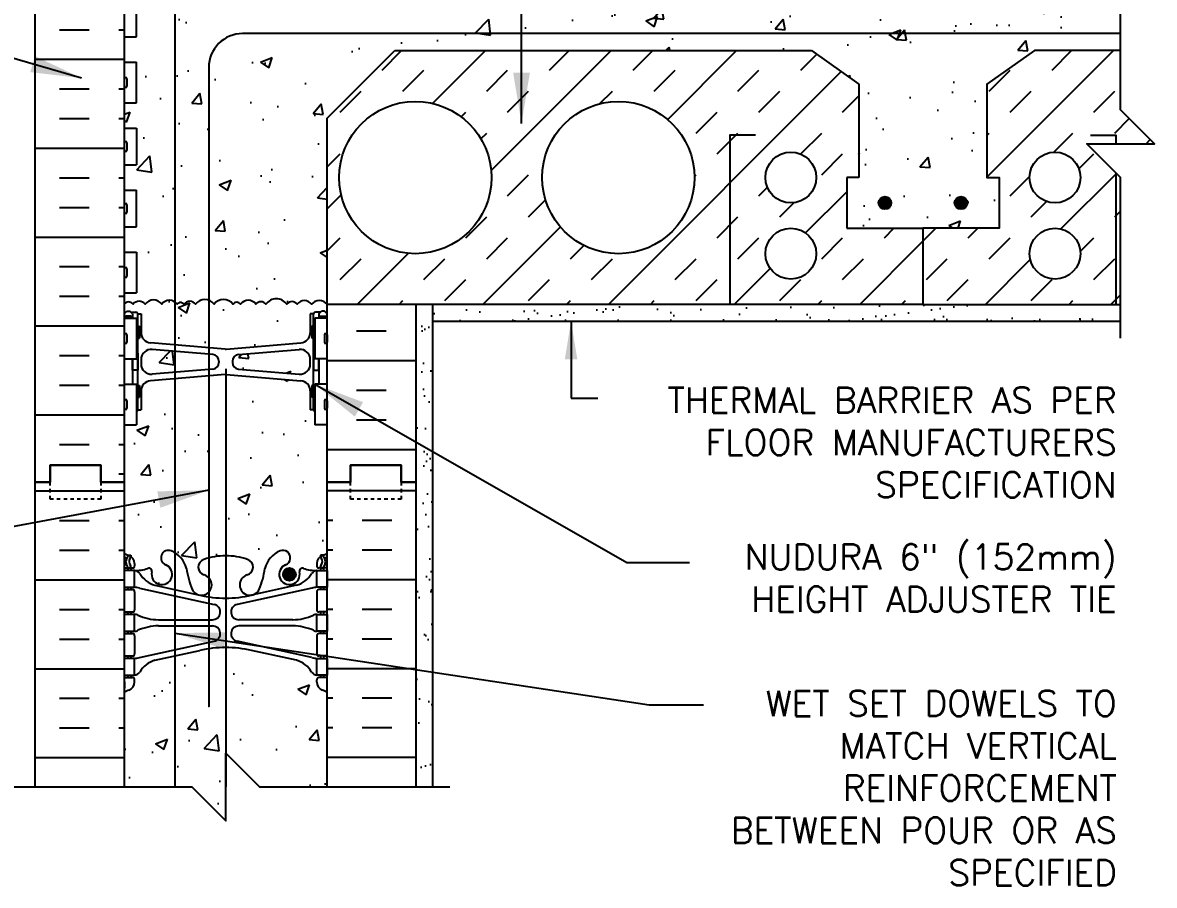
# Model space of a CAD drawing. Header units: inches. Extents: x 174.2 to 225.6, y 18.6 to 95.8.
# Drawn here: x 192.15 to 225.59, y 55.85 to 81.34 of the extents above; entities that cross this region are included whole.
import ezdxf

# ---------------------------------------------------------------- set-up
doc = ezdxf.new("R2010")
doc.units = ezdxf.units.IN
doc.header["$MEASUREMENT"] = 0
doc.linetypes.add('DASHED2', pattern=[0.375, 0.25, -0.125])
for name, color, linetype in [('HATCH', 12, 'Continuous'), ('line25', 2, 'Continuous'), ('LINE3', 3, 'Continuous'), ('LINE50', 5, 'Continuous'), ('LINE9', 9, 'Continuous'), ('TEXT', 4, 'Continuous'), ('Web_Edge', 9, 'Continuous')]:
    doc.layers.add(name, color=color, linetype=linetype)
doc.styles.add('DIM', font='romans.shx', dxfattribs={"width": 0.7})
doc.styles.add('ROMANS', font='romans.shx', dxfattribs={"height": 0.75})
doc.styles.get("Standard").update_dxf_attribs({"font": 'romans.shx', "height": 0.75})
doc.linetypes.add('STEEL', pattern='A,0.5,-0.2,["X",Standard,S=0.1,R=0,X=-0.1,Y=-0.05],-0.1', length=0.8)
doc.dimstyles.new('ext_12', dxfattribs={"dimscale": 12, "dimtxt": 0.09375, "dimasz": 0.09375, "dimexe": 0.09375, "dimexo": 0.0625, "dimgap": 0.0625, "dimtad": 1, "dimdec": 1, "dimzin": 3, "dimdsep": 46, "dimlunit": 4, "dimtxsty": 'DIM', "dimcen": 0.09, "dimdle": 0.09375, "dimclrt": 4, "dimadec": 0, "dimazin": 0, "dimtfac": 1, "dimtdec": 1, "dimtmove": 2, "dimatfit": 3, "dimfxl": 1, "dimfrac": 2, "dimtolj": 1, "dimtzin": 0, "dimarcsym": 0})
doc.dimstyles.new('ext_8', dxfattribs={"dimscale": 8, "dimtxt": 0.09375, "dimasz": 0.09375, "dimexe": 0.09375, "dimexo": 0.0625, "dimgap": 0.0625, "dimtad": 1, "dimdec": 1, "dimzin": 3, "dimdsep": 46, "dimlunit": 4, "dimtxsty": 'DIM', "dimcen": 0.09, "dimdle": 0.09375, "dimclrt": 4, "dimadec": 0, "dimazin": 0, "dimtfac": 1, "dimtdec": 1, "dimtmove": 2, "dimatfit": 3, "dimfxl": 1, "dimfrac": 2, "dimtolj": 1, "dimtzin": 0, "dimarcsym": 0})

msp = doc.modelspace()

# ---------------------------------------------------------------- hatches: boundary and pattern name
at = {"layer": 'HATCH'}
h = msp.add_hatch(dxfattribs=at)
h.set_pattern_fill('AR-CONC', color=256, scale=0.5)
h.paths.add_polyline_path([(224.589, 82.511), (201.146, 82.511, 0.48966), (200.68, 82.511, 0.520567), (200.261, 82.511, 0.520567), (199.955, 82.511, 0.520567), (199.333, 82.511, 0.520567), (199.042, 82.511, 0.520567), (198.587, 82.511, 0.520567), (198.36, 82.511, 0.520567), (197.804, 82.511, 0.520567), (197.258, 82.511, 0.520567), (196.913, 82.511, 0.520567), (196.712, 82.511, 0.520567), (196.257, 82.511, 0.520567), (195.766, 82.511, 0.520567), (195.411, 82.511, 0.540212), (195.146, 82.514), (195.146, 82.116), (195.511, 82.116), (195.511, 80.916), (195.146, 80.916), (195.146, 80.166), (195.511, 80.166), (195.511, 78.966), (195.146, 78.966), (195.146, 78.216), (195.511, 78.216), (195.511, 77.136), (195.146, 77.136), (195.146, 76.386), (195.511, 76.386), (195.511, 75.306), (195.146, 75.306), (195.146, 74.556), (195.511, 74.556), (195.511, 73.356), (195.146, 73.356), (195.146, 73.018, -0.540212), (195.411, 73.016, -0.520567), (195.766, 73.016, -0.520567), (196.257, 73.016, -0.520567), (196.712, 73.016, -0.520567), (196.913, 73.016, -0.520567), (197.258, 73.016, -0.520567), (197.804, 73.016, -0.520567), (198.36, 73.016, -0.520567), (198.587, 73.016, -0.520567), (199.042, 73.016, -0.520567), (199.333, 73.016, -0.520567), (199.955, 73.016, -0.520567), (200.261, 73.016, -0.520567), (200.68, 73.016, -0.48966), (201.146, 73.016), (201.146, 78.511), (203.146, 80.511), (215.456, 80.511), (216.86, 79.521), (216.86, 76.761), (216.5, 76.761), (216.5, 75.261), (218.75, 75.261), (221, 75.261), (221, 76.761), (220.632, 76.761), (220.64, 76.769), (220.64, 79.521), (222.044, 80.511), (224.589, 80.511)])
h.paths.add_polyline_path([(201.146, 94.761), (199.146, 94.761), (198.146, 95.761), (198.146, 93.761), (197.146, 94.761), (195.146, 94.761), (195.146, 91.98, 0.082415), (195.29, 91.901, -0.317837), (195.456, 91.665), (195.456, 91.598, -0.414214), (195.394, 91.535), (195.346, 91.535), (195.346, 91.465), (195.451, 91.465, -0.188973), (195.607, 91.37, 0.196323), (196.056, 91.024), (197.378, 90.734, 0.057795), (198.146, 90.644, 0.057795), (198.914, 90.734), (200.236, 91.024, 0.196323), (200.685, 91.37, -0.188973), (200.841, 91.465), (200.946, 91.465), (200.946, 91.535), (200.899, 91.535, -0.414214), (200.836, 91.598), (200.836, 91.665, -0.317837), (201.003, 91.901, 0.082415), (201.146, 91.98)])
h.paths.add_polyline_path([(201.146, 87.85, 0.064398), (201.036, 87.916), (200.946, 87.916), (200.946, 87.958, -0.249069), (200.836, 88.165), (200.836, 88.233, -0.414214), (200.899, 88.295), (200.946, 88.295), (200.946, 88.365), (200.841, 88.365, 0.10046), (200.448, 88.308, -0.601435), (200.328, 88.413, 2.182095), (199.918, 88.2, -1), (199.755, 87.791, -0.24438), (199.306, 88.312, 0.053157), (199.14, 88.926, 0.223253), (198.94, 89.091), (198.92, 89.095, 0.955472), (198.782, 88.502, -0.735593), (198.795, 88.044, -0.082755), (198.146, 87.936, -0.082755), (197.498, 88.044, -0.735593), (197.511, 88.502, 0.955472), (197.372, 89.095), (197.353, 89.091, 0.223253), (197.152, 88.926, 0.053157), (196.986, 88.312, -0.24438), (196.538, 87.791, -1), (196.375, 88.2, 2.182095), (195.965, 88.413, -0.601435), (195.845, 88.308, 0.10046), (195.451, 88.365), (195.346, 88.365), (195.346, 88.295), (195.394, 88.295, -0.414214), (195.456, 88.233), (195.456, 88.165, -0.249069), (195.346, 87.958), (195.346, 87.916), (195.256, 87.916, 0.064398), (195.146, 87.85), (195.146, 85.761), (195.146, 85.429), (195.226, 85.509), (195.316, 85.509), (195.346, 85.479), (195.496, 85.479, -0.414214), (195.546, 85.429), (195.646, 85.429), (195.646, 84.868, 0.390098), (195.921, 84.569), (198.13, 84.385, 0.04154), (198.163, 84.385), (200.371, 84.569, 0.390098), (200.646, 84.868), (200.646, 85.429), (200.746, 85.429, -0.414214), (200.796, 85.479), (200.946, 85.479), (200.976, 85.509), (201.066, 85.509), (201.146, 85.429), (201.146, 85.761)])
h.paths.add_polyline_path([(200.371, 83.449), (198.163, 83.633, 0.04154), (198.13, 83.633), (195.921, 83.449, 0.390098), (195.646, 83.15), (195.646, 82.596, -0.174031), (195.766, 82.511, -0.520567), (196.257, 82.511, -0.520567), (196.712, 82.511, -0.520567), (196.913, 82.511, -0.520567), (197.258, 82.511, -0.520567), (197.804, 82.511, -0.520567), (198.36, 82.511, -0.520567), (198.587, 82.511, -0.520567), (199.042, 82.511, -0.520567), (199.333, 82.511, -0.520567), (199.955, 82.511, -0.520567), (200.261, 82.511, -0.520567), (200.68, 82.511, -0.079672), (200.748, 82.575, -0.070491), (200.746, 82.589), (200.646, 82.589), (200.646, 83.15, 0.390098)])
h.paths.add_polyline_path([(200.646, 72.177), (200.646, 72.738), (200.746, 72.738, -0.414214), (200.796, 72.788), (200.946, 72.788), (200.976, 72.818), (201.066, 72.818), (201.146, 72.738), (201.146, 73.016, 0.48966), (200.68, 73.016, 0.520567), (200.261, 73.016, 0.520567), (199.955, 73.016, 0.520567), (199.333, 73.016, 0.520567), (199.042, 73.016, 0.520567), (198.587, 73.016, 0.520567), (198.36, 73.016, 0.520567), (197.804, 73.016, 0.520567), (197.258, 73.016, 0.520567), (196.913, 73.016, 0.520567), (196.712, 73.016, 0.520567), (196.257, 73.016, 0.520567), (195.766, 73.016, 0.520567), (195.411, 73.016, 0.540212), (195.146, 73.018), (195.146, 72.738), (195.226, 72.818), (195.316, 72.818), (195.346, 72.788), (195.496, 72.788, -0.414214), (195.546, 72.738), (195.646, 72.738), (195.646, 72.177, 0.390098), (195.921, 71.878), (198.13, 71.695, 0.04154), (198.163, 71.695), (200.371, 71.878, 0.390098)])
h.paths.add_polyline_path([(201.146, 69.456), (200.781, 69.456), (200.781, 69.85, -0.327813), (200.746, 69.898), (200.646, 69.898), (200.646, 70.459, 0.390098), (200.371, 70.758), (198.163, 70.942, 0.04154), (198.13, 70.942), (195.921, 70.758, 0.390098), (195.646, 70.459), (195.646, 69.898), (195.546, 69.898, -0.327813), (195.511, 69.85), (195.511, 69.456), (195.146, 69.456), (195.146, 67.761), (195.146, 65.672, 0.064398), (195.256, 65.606), (195.346, 65.606), (195.346, 65.565, -0.249069), (195.456, 65.357), (195.456, 65.29, -0.414214), (195.394, 65.227), (195.346, 65.227), (195.346, 65.157), (195.451, 65.157, 0.10046), (195.845, 65.215, -0.601435), (195.965, 65.11, 2.182095), (196.375, 65.323, -1), (196.538, 65.731, -0.24438), (196.986, 65.21, 0.053157), (197.152, 64.596, 0.223253), (197.353, 64.431), (197.372, 64.427, 0.955472), (197.511, 65.021, -0.735593), (197.498, 65.479, -0.082755), (198.146, 65.587, -0.082755), (198.795, 65.479, -0.735593), (198.782, 65.021, 0.955472), (198.92, 64.427), (198.94, 64.431, 0.223253), (199.14, 64.596, 0.053157), (199.306, 65.21, -0.24438), (199.755, 65.731, -1), (199.918, 65.323, 2.182095), (200.328, 65.11, -0.601435), (200.448, 65.215, 0.10046), (200.841, 65.157), (200.946, 65.157), (200.946, 65.227), (200.899, 65.227, -0.414214), (200.836, 65.29), (200.836, 65.357, -0.249069), (200.946, 65.565), (200.946, 65.606), (201.036, 65.606, 0.064398), (201.146, 65.672), (201.146, 67.761)])
h.paths.add_polyline_path([(201.146, 61.543, 0.082415), (201.003, 61.622, -0.317837), (200.836, 61.857), (200.836, 61.925, -0.414214), (200.899, 61.987), (200.946, 61.987), (200.946, 62.057), (200.841, 62.057, -0.188973), (200.685, 62.152, 0.196323), (200.236, 62.499), (198.914, 62.789, 0.057795), (198.146, 62.878, 0.057795), (197.378, 62.789), (196.056, 62.499, 0.196323), (195.607, 62.152, -0.188973), (195.451, 62.057), (195.346, 62.057), (195.346, 61.987), (195.394, 61.987, -0.414214), (195.456, 61.925), (195.456, 61.857, -0.317837), (195.29, 61.622, 0.082415), (195.146, 61.543), (195.146, 58.761), (197.146, 58.761), (198.146, 57.761), (198.146, 59.761), (199.146, 58.761), (201.146, 58.761)])
h.paths.add_polyline_path([(197.946, 71.301), (197.946, 71.336, 0.390098), (197.763, 71.535), (195.971, 71.684, 0.438748), (195.646, 71.385), (195.646, 71.251, 0.438748), (195.971, 70.952), (197.763, 71.101, 0.390098)])
h.paths.add_polyline_path([(200.646, 71.385, 0.438748), (200.321, 71.684), (198.53, 71.535, 0.390098), (198.346, 71.336), (198.346, 71.301, 0.390098), (198.53, 71.101), (200.321, 70.952, 0.438748), (200.646, 71.251)])
h = msp.add_hatch(dxfattribs=at)
h.set_pattern_fill('INSUL', color=256, scale=7, style=0)
h.set_pattern_definition([(0, (-2731.0153, -329.2482), (0, 2.625), []), (0, (-2731.0153, -328.3732), (0, 2.625), [0.875, -0.875]), (0, (-2731.0153, -327.4982), (0, 2.625), [0.875, -0.875])])
h.paths.add_polyline_path([(192.521, 67.761), (192.959, 67.761), (192.959, 68.261), (194.459, 68.261), (194.459, 67.761), (195.146, 67.761), (195.146, 85.761), (194.459, 85.761), (194.459, 86.261), (192.959, 86.261), (192.959, 85.761), (192.521, 85.761)])
h = msp.add_hatch(dxfattribs=at)
h.set_pattern_fill('INSUL', color=256, scale=7, style=0)
h.set_pattern_definition([(0, (6.0136, -59.8985), (0, 2.625), []), (0, (6.0136, -59.0235), (0, 2.625), [0.875, -0.875]), (0, (6.0136, -58.1485), (0, 2.625), [0.875, -0.875])])
h.paths.add_polyline_path([(203.771, 85.761), (203.334, 85.761), (203.334, 86.261), (201.834, 86.261), (201.834, 85.761), (201.146, 85.761), (201.146, 82.511), (203.771, 82.511)])
h.paths.add_polyline_path([(203.771, 73.011), (201.146, 73.011), (201.146, 67.761), (201.834, 67.761), (201.834, 68.261), (203.334, 68.261), (203.334, 67.761), (203.771, 67.761)])
h = msp.add_hatch(dxfattribs=at)
h.set_pattern_fill('AR-SAND', color=256, scale=0.5, style=0)
h.set_pattern_definition([(37.5, (6.0136, -59.8985), (-0.0314967, 0.963412), [0, -0.76, 0, -0.85, 0, -0.8125]), (7.5, (6.0136, -59.8985), (0.8848884, 1.411073), [0, -0.41, 0, -0.685, 0, -0.2625]), (327.5, (5.3986, -59.8985), (1.557071, 0.0028295), [0, -0.25, 0, -0.9, 0, -1.175]), (317.5, (5.3986, -59.8985), (1.503063, 0.438838), [0, -0.125, 0, -0.59, 0, -0.675])])
h.paths.add_polyline_path([(204.271, 73.011), (203.771, 73.011), (203.771, 67.761), (203.771, 58.761), (204.271, 58.761)])
h = msp.add_hatch(dxfattribs=at)
h.set_pattern_fill('AR-SAND', color=256, scale=0.5, style=0)
h.set_pattern_definition([(37.5, (1.2102, -1.12696), (-0.0314967, 0.963412), [0, -0.76, 0, -0.85, 0, -0.8125]), (7.5, (1.2102, -1.127), (0.8848884, 1.411073), [0, -0.41, 0, -0.685, 0, -0.2625]), (327.5, (0.5952, -1.127), (1.557071, 0.0028295), [0, -0.25, 0, -0.9, 0, -1.175]), (317.5, (0.5952, -1.127), (1.503063, 0.438838), [0, -0.125, 0, -0.59, 0, -0.675])])
h.paths.add_polyline_path([(204.271, 73.011), (204.271, 72.511), (224.589, 72.511), (224.589, 73.011), (218.75, 73.011)])
at = {"layer": 'LINE3'}
for points in [[(217.812, 76.011, 1), (217.437, 76.011, 1)], [(220.062, 76.011, 1), (219.687, 76.011, 1)], [(200.219, 65.039, 1), (199.844, 65.039, 1)]]:
    msp.add_hatch(color=256, dxfattribs=at).paths.add_polyline_path(points)

# ---------------------------------------------------------------- linework, layer by layer
at = {"layer": 'HATCH'}
for p, q in [((202.766, 79.932), (203.345, 80.511)), ((204.261, 78.952), (205.82, 80.511)), ((205.99, 76.969), (209.533, 80.511)), ((207.716, 79.932), (208.295, 80.511)), ((210.191, 79.932), (210.77, 80.511)), ((211.208, 78.475), (213.245, 80.511)), ((215.14, 79.932), (215.611, 80.402)), ((220.64, 76.769), (224.382, 80.511)), ((222.565, 79.932), (223.144, 80.511)), ((203.385, 79.313), (204.003, 79.932)), ((205.86, 79.313), (206.478, 79.932)), ((210.809, 79.313), (211.428, 79.932)), ((213.284, 79.313), (213.903, 79.932)), ((220.709, 79.313), (221.328, 79.932)), ((209.457, 73.011), (216.336, 79.89)), ((201.529, 78.694), (202.147, 79.313)), ((206.478, 78.694), (207.097, 79.313)), ((209.203, 78.944), (209.572, 79.313)), ((213.903, 78.694), (214.522, 79.313)), ((221.328, 78.694), (221.946, 79.313)), ((223.802, 78.694), (224.421, 79.313)), ((216.378, 78.694), (216.86, 79.176)), ((205.104, 78.558), (205.241, 78.694)), ((212.047, 78.076), (212.666, 78.694)), ((224.421, 78.076), (224.848, 78.502)), ((205.688, 77.904), (205.86, 78.076)), ((212.666, 77.457), (213.284, 78.076)), ((215.14, 77.457), (215.759, 78.076)), ((220.64, 78.006), (220.709, 78.076)), ((222.619, 77.511), (223.184, 78.076)), ((225.344, 77.761), (225.466, 77.884)), ((201.146, 77.075), (201.529, 77.457)), ((215.759, 76.838), (216.378, 77.457)), ((223.359, 77.013), (223.802, 77.457)), ((206.478, 76.22), (207.097, 76.838)), ((211.999, 76.791), (212.047, 76.838)), ((221.328, 76.22), (221.903, 76.795)), ((222.824, 75.241), (224.466, 76.884)), ((201.146, 75.837), (201.559, 76.25)), ((213.903, 76.22), (214.155, 76.472)), ((215.281, 75.123), (216.5, 76.341)), ((207.097, 75.601), (207.598, 76.102)), ((214.522, 75.601), (214.938, 76.017)), ((217.492, 76.15), (217.492, 76.15)), ((221.946, 75.601), (222.4, 76.055)), ((205.241, 74.982), (205.86, 75.601)), ((212.666, 74.982), (213.284, 75.601)), ((224.421, 75.601), (224.589, 75.768)), ((205.745, 73.011), (208.036, 75.303)), ((217.615, 74.982), (217.894, 75.261)), ((218.75, 74.879), (219.132, 75.261)), ((220.09, 74.982), (220.369, 75.261)), ((201.146, 74.6), (201.529, 74.982)), ((205.86, 74.363), (206.478, 74.982)), ((213.284, 74.363), (213.903, 74.982)), ((215.759, 74.363), (216.378, 74.982)), ((220.709, 74.363), (221.328, 74.982)), ((223.399, 74.579), (223.802, 74.982)), ((208.335, 74.363), (208.728, 74.757)), ((216.882, 73.011), (218.75, 74.879)), ((201.529, 73.745), (202.147, 74.363)), ((202.033, 73.011), (203.542, 74.521)), ((204.003, 73.745), (204.622, 74.363)), ((208.953, 73.745), (209.572, 74.363)), ((211.428, 73.745), (212.047, 74.363)), ((216.378, 73.745), (216.997, 74.363)), ((218.853, 73.745), (219.471, 74.363)), ((220.594, 73.011), (221.922, 74.34)), ((223.802, 73.745), (224.421, 74.363)), ((213.17, 73.011), (214.235, 74.077)), ((204.622, 73.126), (205.241, 73.745)), ((207.097, 73.126), (207.716, 73.745)), ((212.047, 73.126), (212.666, 73.745)), ((214.522, 73.126), (215.14, 73.745)), ((219.471, 73.126), (220.09, 73.745)), ((221.946, 73.126), (222.565, 73.745)), ((224.307, 73.011), (224.589, 73.294)), ((203.27, 73.011), (203.385, 73.126)), ((208.22, 73.011), (208.335, 73.126)), ((210.695, 73.011), (210.809, 73.126)), ((215.644, 73.011), (215.759, 73.126)), ((218.119, 73.011), (218.234, 73.126)), ((223.069, 73.011), (223.184, 73.126)), ((192.521, 67.502), (195.146, 67.502)), ((203.771, 67.502), (201.146, 67.502)), ((193.235, 66.627), (194.11, 66.627)), ((194.985, 66.627), (195.146, 66.627)), ((201.308, 66.627), (201.146, 66.627)), ((203.058, 66.627), (202.183, 66.627)), ((193.235, 65.752), (194.11, 65.752)), ((194.985, 65.752), (195.146, 65.752)), ((201.308, 65.752), (201.146, 65.752)), ((203.058, 65.752), (202.183, 65.752)), ((192.521, 64.877), (195.146, 64.877)), ((203.771, 64.877), (201.146, 64.877)), ((193.235, 64.002), (194.11, 64.002)), ((194.985, 64.002), (195.146, 64.002)), ((201.308, 64.002), (201.146, 64.002)), ((203.058, 64.002), (202.183, 64.002)), ((193.235, 63.127), (194.11, 63.127)), ((194.985, 63.127), (195.146, 63.127)), ((201.308, 63.127), (201.146, 63.127)), ((203.058, 63.127), (202.183, 63.127)), ((192.521, 62.252), (195.146, 62.252)), ((203.771, 62.252), (201.146, 62.252)), ((193.235, 61.377), (194.11, 61.377)), ((194.985, 61.377), (195.146, 61.377)), ((201.308, 61.377), (201.146, 61.377)), ((203.058, 61.377), (202.183, 61.377)), ((193.235, 60.502), (194.11, 60.502)), ((194.985, 60.502), (195.146, 60.502)), ((201.308, 60.502), (201.146, 60.502)), ((203.058, 60.502), (202.183, 60.502)), ((192.521, 59.627), (195.146, 59.627)), ((203.771, 59.627), (201.146, 59.627))]:
    msp.add_line(p, q, dxfattribs=at)
msp.add_lwpolyline([(201.146, 73.016, 0.48966), (200.68, 73.016, 0.520567), (200.261, 73.016, 0.520567), (199.955, 73.016, 0.520567), (199.333, 73.016, 0.520567), (199.042, 73.016, 0.520567), (198.587, 73.016, 0.520567), (198.36, 73.016, 0.520567), (197.804, 73.016, 0.520567), (197.258, 73.016, 0.520567), (196.913, 73.016, 0.520567), (196.712, 73.016, 0.520567), (196.257, 73.016, 0.520567), (195.766, 73.016, 0.520567), (195.411, 73.016, 0.540212), (195.146, 73.018)], format="xyb", dxfattribs=at)
at = {"layer": 'line25'}
for p, q in [((195.146, 85.761), (195.146, 67.761)), ((195.511, 80.916), (195.511, 82.116)), ((195.146, 80.916), (195.511, 80.916)), ((201.146, 78.511), (203.146, 80.511)), ((203.146, 80.511), (215.456, 80.511)), ((215.456, 80.511), (216.86, 79.521)), ((195.146, 80.166), (195.511, 80.166)), ((195.511, 78.966), (195.511, 80.166)), ((216.86, 79.521), (216.86, 76.761)), ((195.146, 78.966), (195.511, 78.966)), ((201.146, 67.761), (201.146, 78.511)), ((195.146, 78.216), (195.511, 78.216)), ((195.511, 78.216), (195.511, 77.136)), ((195.146, 77.136), (195.511, 77.136)), ((216.86, 76.761), (216.5, 76.761)), ((216.5, 76.761), (216.5, 75.261)), ((195.146, 76.386), (195.511, 76.386)), ((195.511, 75.306), (195.511, 76.386)), ((195.146, 75.306), (195.511, 75.306)), ((216.5, 75.261), (218.75, 75.261)), ((218.75, 75.261), (218.75, 73.011)), ((195.146, 74.556), (195.511, 74.556)), ((195.511, 74.556), (195.511, 73.356)), ((195.146, 73.356), (195.511, 73.356)), ((218.75, 73.011), (201.146, 73.011)), ((195.146, 72.606), (195.511, 72.606)), ((195.511, 72.606), (195.511, 71.406)), ((200.781, 72.606), (200.781, 71.406)), ((201.146, 72.606), (200.781, 72.606)), ((195.146, 71.406), (195.511, 71.406)), ((201.146, 71.406), (200.781, 71.406)), ((195.146, 70.656), (195.511, 70.656)), ((195.511, 70.656), (195.511, 69.456)), ((201.146, 70.656), (200.781, 70.656)), ((200.781, 70.656), (200.781, 69.456)), ((195.146, 69.456), (195.511, 69.456)), ((201.146, 69.456), (200.781, 69.456)), ((195.146, 67.761), (195.146, 58.761)), ((201.146, 58.761), (201.146, 67.761))]:
    msp.add_line(p, q, dxfattribs=at)
msp.add_lwpolyline([(224.589, 80.511), (222.044, 80.511), (220.64, 79.521), (220.64, 76.761), (221, 76.761), (221, 75.261), (218.75, 75.261), (218.75, 73.011), (224.589, 73.011)], dxfattribs=at)
at = {"layer": 'LINE3'}
for p, q in [((196.646, 94.761), (196.646, 58.761)), ((198.149, 71.108), (198.149, 58.761))]:
    msp.add_line(p, q, dxfattribs=at)
at = {"layer": 'LINE3', "linetype": 'STEEL'}
msp.add_line((224.589, 81.011), (203.146, 81.011), dxfattribs=at)
at = {"layer": 'LINE3'}
msp.add_lwpolyline([(203.146, 81.011), (198.646, 81.011, 0.414214), (197.646, 80.011), (197.646, 61.137), (197.646, 61.137)], format="xyb", dxfattribs=at)
for centre in [(217.625, 76.011), (219.875, 76.011), (200.031, 65.039)]:
    msp.add_circle(centre, 0.188, dxfattribs=at)
at = {"layer": 'LINE50'}
for p, q in [((192.521, 67.761), (192.521, 85.761)), ((203.771, 67.761), (203.771, 73.011)), ((192.521, 58.761), (192.521, 67.761)), ((203.771, 58.761), (203.771, 67.761))]:
    msp.add_line(p, q, dxfattribs=at)
for points in [[(195.146, 67.761), (194.459, 67.761), (194.459, 68.261), (192.959, 68.261), (192.959, 67.761), (192.521, 67.761)], [(192.521, 67.761), (192.959, 67.761), (192.959, 68.261), (194.459, 68.261), (194.459, 67.761), (195.146, 67.761)], [(201.146, 67.761), (201.834, 67.761), (201.834, 68.261), (203.334, 68.261), (203.334, 67.761), (203.771, 67.761)], [(203.771, 67.761), (203.334, 67.761), (203.334, 68.261), (201.834, 68.261), (201.834, 67.761), (201.146, 67.761)]]:
    msp.add_lwpolyline(points, dxfattribs=at)
at = {"layer": 'LINE9'}
for p, q in [((195.146, 79.676), (195.146, 79.456)), ((195.146, 79.621), (195.146, 79.621)), ((195.186, 79.716), (195.186, 79.716)), ((195.226, 79.676), (195.226, 79.456)), ((195.146, 79.511), (195.146, 79.511)), ((195.186, 79.416), (195.186, 79.416)), ((195.146, 77.786), (195.146, 77.566)), ((195.146, 77.731), (195.146, 77.731)), ((195.146, 77.621), (195.146, 77.621)), ((195.186, 77.826), (195.186, 77.826)), ((195.226, 77.786), (195.226, 77.566)), ((195.186, 77.526), (195.186, 77.526)), ((195.146, 75.956), (195.146, 75.736)), ((195.186, 75.996), (195.186, 75.996)), ((195.226, 75.956), (195.226, 75.736)), ((195.146, 75.901), (195.146, 75.901)), ((195.146, 75.791), (195.146, 75.791)), ((195.186, 75.696), (195.186, 75.696)), ((195.146, 74.066), (195.146, 73.846)), ((195.146, 74.011), (195.146, 74.011)), ((195.186, 74.106), (195.186, 74.106)), ((195.226, 74.066), (195.226, 73.846)), ((195.146, 73.901), (195.146, 73.901)), ((195.186, 73.806), (195.186, 73.806)), ((204.271, 58.761), (204.271, 73.011)), ((195.146, 72.738), (195.226, 72.818)), ((195.226, 72.818), (195.316, 72.818)), ((195.396, 72.738), (195.316, 72.818)), ((195.346, 72.788), (195.496, 72.788)), ((195.396, 72.788), (195.496, 72.788)), ((195.396, 72.738), (195.396, 72.606)), ((195.546, 72.738), (195.646, 72.738)), ((195.546, 69.898), (195.546, 72.738)), ((195.546, 72.718), (195.546, 72.718)), ((195.646, 72.738), (195.646, 72.177)), ((200.646, 72.738), (200.646, 72.177)), ((200.746, 72.738), (200.646, 72.738)), ((200.746, 69.898), (200.746, 72.738)), ((200.746, 72.718), (200.746, 72.718)), ((200.896, 72.788), (200.796, 72.788)), ((200.946, 72.788), (200.796, 72.788)), ((200.896, 72.738), (200.976, 72.818)), ((200.896, 72.738), (200.896, 72.606)), ((201.066, 72.818), (200.976, 72.818)), ((201.146, 72.738), (201.066, 72.818)), ((195.546, 72.368), (195.596, 72.368)), ((195.596, 72.368), (195.596, 72.018)), ((200.746, 72.368), (200.696, 72.368)), ((200.696, 72.368), (200.696, 72.018)), ((224.589, 72.511), (204.271, 72.511)), ((195.146, 72.116), (195.146, 71.896)), ((195.146, 72.061), (195.146, 72.061)), ((195.146, 71.951), (195.146, 71.951)), ((195.186, 72.156), (195.186, 72.156)), ((195.226, 72.116), (195.226, 71.896)), ((195.546, 72.018), (195.596, 72.018)), ((200.746, 72.018), (200.696, 72.018)), ((201.066, 72.116), (201.066, 71.896)), ((201.066, 72.061), (201.066, 72.061)), ((201.066, 71.951), (201.066, 71.951)), ((201.106, 72.156), (201.106, 72.156)), ((201.146, 72.116), (201.146, 71.896)), ((195.186, 71.856), (195.186, 71.856)), ((198.13, 71.695), (195.921, 71.878)), ((197.763, 71.535), (195.971, 71.684)), ((198.163, 71.695), (200.371, 71.878)), ((198.53, 71.535), (200.321, 71.684)), ((201.106, 71.856), (201.106, 71.856)), ((195.396, 71.406), (195.396, 70.656)), ((195.646, 71.385), (195.646, 71.251)), ((197.946, 71.336), (197.946, 71.301)), ((198.346, 71.336), (198.346, 71.301)), ((200.646, 71.251), (200.646, 71.385)), ((200.896, 71.406), (200.896, 70.656)), ((198.13, 70.942), (195.921, 70.758)), ((197.763, 71.101), (195.971, 70.952)), ((198.163, 70.942), (200.371, 70.758)), ((198.53, 71.101), (200.321, 70.952)), ((195.546, 70.618), (195.596, 70.618)), ((195.596, 70.618), (195.596, 70.268)), ((200.696, 70.618), (200.696, 70.268)), ((200.746, 70.618), (200.696, 70.618)), ((195.546, 70.268), (195.596, 70.268)), ((195.646, 70.459), (195.646, 69.898)), ((200.646, 70.459), (200.646, 69.898)), ((200.746, 70.268), (200.696, 70.268)), ((195.146, 70.166), (195.146, 69.946)), ((195.146, 70.111), (195.146, 70.111)), ((195.146, 70.001), (195.146, 70.001)), ((195.186, 70.206), (195.186, 70.206)), ((195.186, 69.906), (195.186, 69.906)), ((195.226, 70.166), (195.226, 69.946)), ((195.546, 69.898), (195.646, 69.898)), ((200.746, 69.898), (200.646, 69.898)), ((201.066, 70.166), (201.066, 69.946)), ((201.066, 70.111), (201.066, 70.111)), ((201.066, 70.001), (201.066, 70.001)), ((201.106, 70.206), (201.106, 70.206)), ((201.106, 69.906), (201.106, 69.906)), ((201.146, 70.166), (201.146, 69.946))]:
    msp.add_line(p, q, dxfattribs=at)
for points in [[(224.589, 72.011), (224.589, 76.761), (223.589, 77.761), (225.589, 77.761), (224.589, 78.761), (224.589, 83.511)], [(213.798, 78.011), (213.048, 78.011), (213.048, 73.011)], [(223.701, 78.011), (224.451, 78.011), (224.451, 77.761)], [(224.451, 76.899), (224.451, 73.011)], [(195.346, 72.606), (195.346, 72.668), (195.196, 72.668), (195.196, 72.606)], [(195.306, 72.606), (195.306, 72.668), (195.236, 72.668), (195.236, 72.606)], [(200.946, 72.606), (200.946, 72.668), (201.096, 72.668), (201.096, 72.606)], [(200.986, 72.606), (200.986, 72.668), (201.056, 72.668), (201.056, 72.606)], [(195.511, 72.318), (195.546, 72.318), (195.546, 72.068), (195.511, 72.068)], [(200.781, 72.318), (200.746, 72.318), (200.746, 72.068), (200.781, 72.068)], [(195.511, 71.568), (195.546, 71.568), (195.546, 71.068), (195.396, 71.068), (195.396, 71.406)], [(200.781, 71.568), (200.746, 71.568), (200.746, 71.068), (200.896, 71.068), (200.896, 71.406)], [(195.511, 70.318), (195.546, 70.318), (195.546, 70.568), (195.511, 70.568)], [(200.781, 70.318), (200.746, 70.318), (200.746, 70.568), (200.781, 70.568)], [(190.771, 58.761), (197.146, 58.761), (198.146, 57.761), (198.146, 59.761), (199.146, 58.761), (204.771, 58.761)]]:
    msp.add_lwpolyline(points, dxfattribs=at)
at = {"layer": 'LINE9', "linetype": 'DASHED2', "ltscale": 0.15}
for points in [[(194.459, 67.761), (194.459, 67.761), (194.459, 67.261), (192.959, 67.261), (192.959, 67.761), (192.959, 67.761)], [(203.334, 67.761), (203.334, 67.761), (203.334, 67.261), (201.834, 67.261), (201.834, 67.761), (201.834, 67.761)]]:
    msp.add_lwpolyline(points, dxfattribs=at)
at = {"layer": 'LINE9'}
for centre, radius in [((203.75, 76.761), 2.25), ((209.75, 76.761), 2.25), ((214.847, 76.761), 0.75), ((222.653, 76.761), 0.75), ((214.847, 74.511), 0.75), ((222.653, 74.511), 0.75)]:
    msp.add_circle(centre, radius, dxfattribs=at)
for centre, radius, start, end in [((195.186, 79.676), 0.04, 90, 180), ((195.186, 79.676), 0.04, 0, 90), ((195.186, 79.456), 0.04, 180, 270), ((195.186, 79.456), 0.04, 270, 0), ((195.186, 77.786), 0.04, 90, 180), ((195.186, 77.786), 0.04, 0, 90), ((195.186, 77.566), 0.04, 180, 270), ((195.186, 77.566), 0.04, 270, 0), ((195.186, 75.956), 0.04, 90, 180), ((195.186, 75.956), 0.04, 0, 90), ((195.186, 75.736), 0.04, 180, 270), ((195.186, 75.736), 0.04, 270, 0), ((195.186, 74.066), 0.04, 90, 180), ((195.186, 74.066), 0.04, 0, 90), ((195.186, 73.846), 0.04, 180, 270), ((195.186, 73.846), 0.04, 270, 0), ((195.496, 72.738), 0.05, 0, 90), ((200.796, 72.738), 0.05, 90, 180), ((195.186, 72.116), 0.04, 90, 180), ((195.186, 72.116), 0.04, 0, 90), ((195.946, 72.177), 0.3, 180, 265.2426), ((200.346, 72.177), 0.3, 274.7574, 0), ((201.106, 72.116), 0.04, 90, 180), ((201.106, 72.116), 0.04, 0, 90), ((195.186, 71.896), 0.04, 180, 270), ((195.186, 71.896), 0.04, 270, 0), ((195.946, 71.385), 0.3, 85.2426, 180), ((198.146, 71.894), 0.2, 265.2426, 274.7574), ((200.346, 71.385), 0.3, 0, 94.7574), ((201.106, 71.896), 0.04, 180, 270), ((201.106, 71.896), 0.04, 270, 0), ((195.946, 71.251), 0.3, 180, 274.7574), ((197.746, 71.336), 0.2, 0, 85.2426), ((197.746, 71.301), 0.2, 274.7574, 0), ((198.546, 71.336), 0.2, 94.7574, 180), ((198.546, 71.301), 0.2, 180, 265.2426), ((200.346, 71.251), 0.3, 265.2426, 0), ((198.146, 70.743), 0.2, 85.2426, 94.7574), ((195.946, 70.459), 0.3, 94.7574, 180), ((200.346, 70.459), 0.3, 0, 85.2426), ((195.186, 70.166), 0.04, 90, 180), ((195.186, 69.946), 0.04, 180, 270), ((195.186, 70.166), 0.04, 0, 90), ((195.186, 69.946), 0.04, 270, 0), ((195.496, 69.898), 0.05, 287.4007, 0), ((200.796, 69.898), 0.05, 180, 252.5993), ((201.106, 70.166), 0.04, 90, 180), ((201.106, 69.946), 0.04, 180, 270), ((201.106, 70.166), 0.04, 0, 90), ((201.106, 69.946), 0.04, 270, 0)]:
    msp.add_arc(centre, radius, start, end, dxfattribs=at)
at = {"layer": 'Web_Edge'}
for p, q in [((195.256, 65.606), (195.346, 65.606)), ((195.346, 65.606), (195.346, 65.565)), ((201.036, 65.606), (200.946, 65.606)), ((200.946, 65.606), (200.946, 65.565)), ((195.146, 65.327), (195.188, 65.327)), ((195.146, 65.227), (195.394, 65.227)), ((195.256, 65.227), (195.256, 65.157)), ((195.346, 65.227), (195.346, 65.157)), ((195.456, 65.357), (195.456, 65.29)), ((200.836, 65.357), (200.836, 65.29)), ((201.146, 65.227), (200.899, 65.227)), ((200.946, 65.227), (200.946, 65.157)), ((201.036, 65.227), (201.036, 65.157)), ((201.146, 65.327), (201.104, 65.327)), ((195.146, 64.587), (195.394, 64.587)), ((195.256, 64.657), (195.256, 64.587)), ((195.346, 64.657), (195.346, 64.587)), ((195.595, 64.634), (197.807, 64.152)), ((196.056, 64.716), (197.378, 64.426)), ((200.697, 64.634), (198.486, 64.152)), ((200.236, 64.716), (198.914, 64.426)), ((201.146, 64.587), (200.899, 64.587)), ((200.946, 64.657), (200.946, 64.587)), ((201.036, 64.657), (201.036, 64.587)), ((195.456, 64.525), (195.456, 63.99)), ((200.836, 64.525), (200.836, 63.99)), ((195.146, 63.927), (195.394, 63.927)), ((195.256, 63.927), (195.256, 63.857)), ((195.346, 63.927), (195.346, 63.857)), ((201.146, 63.927), (200.899, 63.927)), ((200.946, 63.927), (200.946, 63.857)), ((201.036, 63.927), (201.036, 63.857)), ((196.161, 63.697), (197.757, 63.697)), ((200.132, 63.697), (198.535, 63.697)), ((195.146, 63.287), (195.394, 63.287)), ((195.256, 63.357), (195.256, 63.287)), ((195.346, 63.357), (195.346, 63.287)), ((195.456, 63.225), (195.456, 62.69)), ((196.161, 63.517), (197.757, 63.517)), ((200.132, 63.517), (198.535, 63.517)), ((200.836, 63.225), (200.836, 62.69)), ((201.146, 63.287), (200.899, 63.287)), ((200.946, 63.357), (200.946, 63.287)), ((201.036, 63.357), (201.036, 63.287)), ((195.595, 62.581), (197.807, 63.063)), ((200.697, 62.581), (198.486, 63.063)), ((195.146, 62.627), (195.394, 62.627)), ((195.256, 62.627), (195.256, 62.557)), ((195.346, 62.627), (195.346, 62.557)), ((196.056, 62.499), (197.378, 62.789)), ((200.236, 62.499), (198.914, 62.789)), ((201.146, 62.627), (200.899, 62.627)), ((200.946, 62.627), (200.946, 62.557)), ((201.036, 62.627), (201.036, 62.557)), ((195.146, 61.987), (195.394, 61.987)), ((195.256, 62.057), (195.256, 61.987)), ((195.346, 62.057), (195.346, 61.987)), ((195.456, 61.857), (195.456, 61.925)), ((200.836, 61.857), (200.836, 61.925)), ((201.146, 61.987), (200.899, 61.987)), ((200.946, 62.057), (200.946, 61.987)), ((201.036, 62.057), (201.036, 61.987)), ((195.156, 61.867), (195.156, 61.681)), ((201.136, 61.867), (201.136, 61.681))]:
    msp.add_line(p, q, dxfattribs=at)
for points in [[(195.151, 64.657), (195.451, 64.657), (195.451, 65.157), (195.151, 65.157)], [(201.141, 64.657), (200.841, 64.657), (200.841, 65.157), (201.141, 65.157)], [(195.151, 63.357), (195.451, 63.357), (195.451, 63.857), (195.151, 63.857)], [(201.141, 63.357), (200.841, 63.357), (200.841, 63.857), (201.141, 63.857)], [(195.151, 62.057), (195.451, 62.057), (195.451, 62.557), (195.151, 62.557)], [(201.141, 62.057), (200.841, 62.057), (200.841, 62.557), (201.141, 62.557)]]:
    msp.add_lwpolyline(points, close=True, dxfattribs=at)
for centre, radius, start, end in [((195.456, 66.065), 0.5, 231.6833, 250.5288), ((195.456, 66.065), 0.6, 238.8907, 245.0748), ((195.45, 65.412), 0.25, 140.1145, 222.4609), ((195.292, 65.543), 0.045, 319.1879, 141.448), ((195.206, 65.357), 0.25, 0, 70.5288), ((196.456, 65.527), 0.22, 68.1963, 248.1963), ((196.261, 65.039), 0.745, 13.2652, 68.1963), ((198.146, 63.587), 2, 90, 108.923), ((198.146, 63.587), 2, 71.077, 90), ((200.031, 65.039), 0.745, 111.8037, 166.7348), ((199.836, 65.527), 0.22, 291.8037, 111.8037), ((201.086, 65.357), 0.25, 109.4712, 180), ((201, 65.543), 0.045, 38.552, 220.8121), ((200.836, 66.065), 0.5, 289.4712, 308.3167), ((200.843, 65.412), 0.25, 317.5391, 39.8855), ((200.836, 66.065), 0.6, 294.9252, 301.1093), ((195.188, 65.347), 0.02, 270, 14.1541), ((195.195, 65.502), 0.02, 340.7916, 65.0748), ((195.299, 65.274), 0.045, 222.4609, 42.4609), ((195.45, 65.412), 0.16, 140.0001, 222.4609), ((195.394, 65.29), 0.0625, 270, 0), ((195.507, 66.156), 1, 266.7879, 289.9067), ((195.877, 65.13), 0.09, 346.6795, 108.8651), ((196.261, 65.039), 0.305, 166.6795, 68.1963), ((197.576, 65.252), 0.24, 108.923, 254.2747), ((198.717, 65.252), 0.24, 285.7253, 71.077), ((200.031, 65.039), 0.305, 111.8037, 13.3205), ((200.416, 65.13), 0.09, 71.1349, 193.3205), ((200.785, 66.156), 1, 250.0933, 273.2121), ((200.899, 65.29), 0.0625, 180, 270), ((200.994, 65.274), 0.045, 137.5391, 317.5391), ((200.843, 65.412), 0.16, 317.5391, 39.9999), ((201.098, 65.502), 0.02, 114.9252, 199.2084), ((201.104, 65.347), 0.02, 165.8459, 270), ((195.408, 64.911), 0.25, 37.2777, 80.0823), ((196.256, 65.439), 0.75, 210.155, 254.5838), ((199.949, 65.681), 3, 189.0273, 201.1984), ((197.428, 64.727), 0.305, 205.3782, 74.2747), ((198.865, 64.727), 0.305, 105.7253, 334.6218), ((196.343, 65.681), 3, 338.8016, 350.9727), ((200.037, 65.439), 0.75, 285.4162, 329.845), ((200.884, 64.911), 0.25, 99.9177, 142.7223), ((195.394, 64.525), 0.0625, 0, 90), ((195.361, 63.662), 1, 76.4291, 84.7991), ((200.932, 63.662), 1, 95.2009, 103.5709), ((200.899, 64.525), 0.0625, 90, 180), ((198.146, 67.693), 3.356, 256.7692, 270), ((198.146, 67.693), 3.356, 270, 283.2308), ((195.394, 63.99), 0.0625, 270, 0), ((197.757, 63.927), 0.23, 270, 77.6055), ((198.535, 63.927), 0.23, 102.3945, 270), ((200.899, 63.99), 0.0625, 180, 270), ((195.447, 63.639), 0.219, 60.4937, 88.92), ((196.191, 65.297), 1.6, 246.5673, 268.9203), ((200.101, 65.297), 1.6, 271.0797, 293.4327), ((200.845, 63.639), 0.219, 91.08, 119.5063), ((195.394, 63.225), 0.0625, 0, 90), ((195.447, 63.576), 0.219, 271.08, 299.5063), ((195.447, 63.576), 0.219, 271.08, 299.5063), ((196.191, 61.918), 1.6, 91.0797, 113.4327), ((196.191, 61.918), 1.6, 91.0797, 113.4327), ((197.757, 63.287), 0.23, 282.3945, 90), ((198.535, 63.287), 0.23, 90, 257.6055), ((200.101, 61.918), 1.6, 66.5673, 88.9203), ((200.101, 61.918), 1.6, 66.5673, 88.9203), ((200.845, 63.576), 0.219, 240.4937, 268.92), ((200.845, 63.576), 0.219, 240.4937, 268.92), ((200.899, 63.225), 0.0625, 90, 180), ((198.146, 59.522), 3.356, 90, 103.2308), ((198.146, 59.522), 3.356, 76.7692, 90), ((195.394, 62.69), 0.0625, 270, 0), ((195.361, 63.553), 1, 275.2009, 283.5709), ((200.932, 63.553), 1, 256.4291, 264.7991), ((200.899, 62.69), 0.0625, 180, 270), ((196.256, 61.776), 0.75, 105.4162, 149.845), ((200.037, 61.776), 0.75, 30.155, 74.5838), ((195.136, 61.867), 0.02, 0, 60.012), ((195.394, 61.925), 0.0625, 360, 90), ((195.408, 62.304), 0.25, 279.9177, 322.7223), ((200.884, 62.304), 0.25, 217.2777, 260.0823), ((200.899, 61.925), 0.0625, 90, 180), ((201.156, 61.867), 0.02, 119.988, 180), ((195.456, 61.15), 0.6, 121.073, 121.1093), ((195.456, 61.15), 0.5, 109.4712, 128.3167), ((195.136, 61.681), 0.02, 301.073, 0), ((195.206, 61.857), 0.25, 289.4712, 360), ((201.086, 61.857), 0.25, 180, 250.5288), ((200.836, 61.15), 0.5, 51.6833, 70.5288), ((201.156, 61.681), 0.02, 180, 238.927), ((200.836, 61.15), 0.6, 58.8907, 58.927)]:
    msp.add_arc(centre, radius, start, end, dxfattribs=at)

# ---------------------------------------------------------------- texts
at = {"layer": 'TEXT', "char_height": 0.75, "attachment_point": 6, "style": 'ROMANS'}
for s, insert, width in [('THERMAL BARRIER AS PER FLOOR MANUFACTURERS SPECIFICATION', (224.474, 68.937), 17.24655), ('NUDURA 6" (152mm) HEIGHT ADJUSTER TIE', (224.474, 64.929), 14.14796), ('WET SET DOWELS TO MATCH VERTICAL REINFORCEMENT BETWEEN POUR OR AS SPECIFIED', (224.481, 58.727), 13.18701)]:
    msp.add_mtext(s, dxfattribs=dict(at, insert=insert, width=width))

# ---------------------------------------------------------------- leaders
at = {"layer": 'TEXT'}
for points, dimstyle, override in [([(206.888, 78.357), (206.888, 87.93), (207.822, 87.93)], 'ext_8', {"dimasz": 0.1875, "dimtad": 0}), ([(193.884, 79.698), (188.272, 81.307), (186.275, 81.307)], 'ext_8', {"dimasz": 0.1875, "dimtad": 0}), ([(208.352, 72.515), (208.352, 70.241), (209.139, 70.241)], 'ext_12', {"dimgap": 0.0625, "dimtad": 0}), ([(200.781, 70.656), (210.003, 65.384), (211.85, 65.384)], 'ext_8', {"dimasz": 0.1875, "dimtad": 0}), ([(197.646, 67.522), (189.248, 65.963), (185.05, 65.963)], 'ext_8', {"dimasz": 0.1875, "dimtad": 0}), ([(196.646, 63.304), (210.664, 61.183), (212.266, 61.183)], 'ext_8', {"dimasz": 0.1875, "dimtad": 0})]:
    msp.add_leader(points, dimstyle=dimstyle, override=override, dxfattribs=at)

doc.saveas('drawing.dxf')
